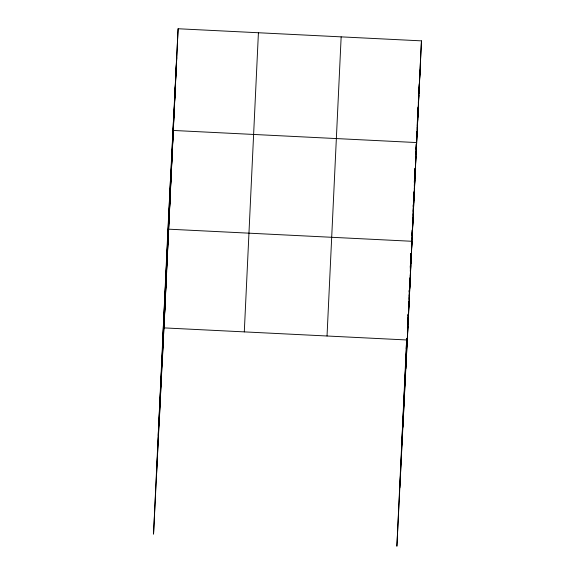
<?xml version="1.0" encoding="UTF-8"?>
<svg xmlns="http://www.w3.org/2000/svg" width="575" height="575" viewBox="0 0 575 575"><rect width="100%" height="100%" fill="white"/><g stroke="black" fill="none" stroke-linecap="round" stroke-linejoin="round"><path stroke-width="0.86" d="M156.508 475.554L170.631 176.417M159.57 415.193L173.686 116.057M162.538 356.601L176.654 57.471M178.113 28.75L163.99 327.887L407.337 339.998L421.461 40.861L178.113 28.75L167.663 235.002L153.539 534.139L165.32 299.683M244.296 331.883L258.419 32.746M327.031 336.001L341.155 36.865M406.654 339.423L396.887 546.25L408.667 311.794M399.855 487.665L406.892 338.711M407.387 328.131L407.474 326.37M407.97 315.797L408.056 314.029M409.091 291.999L409.177 290.231M410.262 267.159L410.349 265.449M410.83 255.192L410.909 253.482M411.398 243.225L411.477 241.522M413.13 206.475L413.209 204.765M413.698 194.508L413.82 191.949M402.917 427.304L407.114 338.28M407.409 332.113L407.697 325.946L407.395 332.084M407.948 320.656L408.243 314.482M408.53 308.315L408.825 302.148M409.113 295.974L409.407 289.807M409.695 283.64L409.946 278.35M410.277 271.299L410.572 265.125M410.823 259.842L411.111 253.668M411.405 247.502L411.693 241.327M411.988 235.161L412.232 229.871L411.966 235.125M412.555 223.035L412.843 217.055M413.123 211.068L413.447 204.233M413.727 198.253L414.007 192.266M414.295 186.286L414.575 180.298M414.855 174.318L415.143 168.338M415.423 162.351L415.668 157.227M416.027 149.536L416.271 144.404M416.595 137.569L416.875 131.589L416.595 136.915M405.878 368.712L407.294 338.747M407.38 336.986L407.876 326.406M407.963 324.645L408.458 314.072M408.545 312.304L409.041 301.731M409.127 299.97L409.587 290.274M409.666 288.506L410.169 277.933M410.248 276.173L410.751 265.592M410.83 263.832L411.333 253.252L411.204 255.897M411.412 251.491L411.872 241.795M411.995 239.15L412.455 229.454M413.037 217.12L412.584 226.816L413.066 217.249M413.123 215.352L413.619 204.779M413.705 203.018L414.201 192.438M414.287 190.677L414.783 180.097M414.87 178.336L415.366 167.864M415.445 166.161L415.89 156.759M416.494 143.937L416.012 154.193L418.032 113.505M416.573 142.226L417.098 131.114M417.177 129.404L417.666 119.154M417.745 117.444L418.226 107.187M418.312 105.477L418.794 95.22M418.873 93.509L419.319 84.108M419.477 80.694L419.966 70.438M174.599 101.056L176.741 57.809M172.543 144.648L175.368 86.868M162.862 336.713L173.312 130.453L416.659 142.564L414.302 189.038M169.194 215.582L171.982 158.657M167.864 243.786L169.984 200.97M158.204 435.426L168.647 229.173L411.995 241.284L409.695 288.628M164.529 314.295L166.649 271.479M413.705 193.854L413.799 192.079M414.287 182.404L414.374 180.658M414.863 171.034L414.999 168.41M415.438 159.663L415.617 156.163M416.02 148.285L416.235 143.915M417.17 125.501L417.486 119.291M417.759 113.965L418.118 106.864M418.298 103.313L418.701 95.321M418.88 91.77L419.326 82.893M419.448 81.499L421.461 40.861M417.263 127.7L420.088 69.92M406.209 348.824L406.662 339.947M409.709 279.738L409.795 277.984M410.284 268.367L410.421 265.736M410.816 257.866L411.039 253.496M411.391 246.495L411.657 241.248M412.548 223.661L412.864 217.443M413.13 212.118L413.54 204.132M413.72 200.582L414.122 192.589M413.159 215.51L415.323 170.768M411.427 251.548L413.332 213.081M401.551 447.537L407.086 338.208M407.977 320.598L408.293 314.381M408.566 309.055L408.926 301.954M409.105 298.403L409.608 290.375M407.97 324.667L409.997 283.59"/></g></svg>
